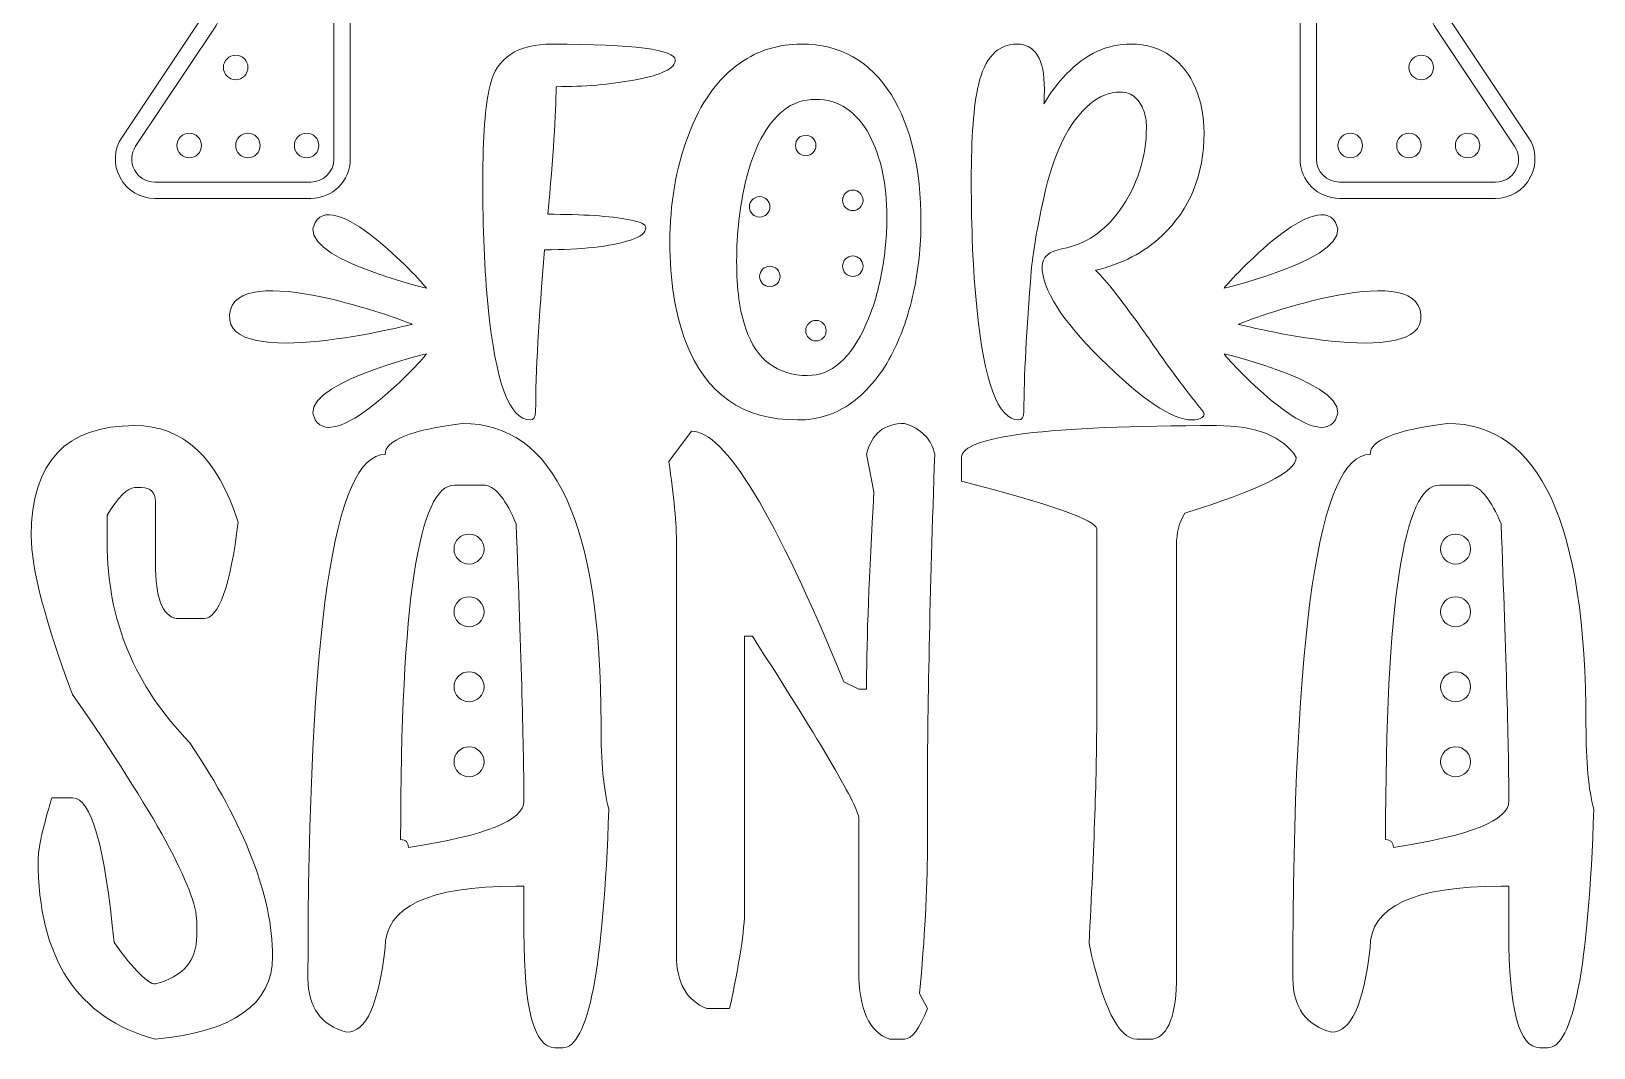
# Model space of a CAD drawing. Header units: inches. Extents: x 0.44 to 5.56, y -5.88 to -0.12.
# Drawn here: x 0.462 to 5.458, y -5.875 to -2.624 of the extents above; entities that cross this region are included whole.
import ezdxf

# ---------------------------------------------------------------- set-up
doc = ezdxf.new("R2010")
doc.units = ezdxf.units.IN
doc.header["$MEASUREMENT"] = 0
doc.layers.add('Layer 1', color=7, linetype='Continuous')

# ---------------------------------------------------------------- blocks, each defined once
blk = doc.blocks.new('block 2')
at = {"layer": 'Layer 1', "lineweight": 0}
for points, knots in [([(2.2838, -4.8401), (2.2838, -4.9613), (2.292, -5.0523), (2.3086, -5.1116), (2.292, -5.6201), (2.2424, -5.8751), (2.1611, -5.8751), (2.1611, -5.8751), (2.1363, -5.8751), (2.1363, -5.8751), (2.0701, -5.8751), (2.0371, -5.7524), (2.0371, -5.5057), (2.0371, -5.5057), (2.0371, -5.3582), (2.0371, -5.3582), (2.0371, -5.3582), (2.0123, -5.3582), (2.0123, -5.3582), (1.7325, -5.3582), (1.5933, -5.4244), (1.5933, -5.5553), (1.5726, -5.7359), (1.5327, -5.8254), (1.4707, -5.8254), (1.388, -5.8034), (1.3466, -5.7455), (1.3466, -5.6532), (1.3466, -4.5355), (1.4293, -3.9773), (1.5933, -3.9773), (1.5933, -3.9319), (1.676, -3.8988), (1.84, -3.8781), (2.1363, -3.8781), (2.2838, -4.1992), (2.2838, -4.8401)], [0, 0, 0, 0, 1, 1, 1, 2, 2, 2, 3, 3, 3, 4, 4, 4, 5, 5, 5, 6, 6, 6, 7, 7, 7, 8, 8, 8, 9, 9, 9, 10, 10, 10, 11, 11, 11, 12, 12, 12, 12]), ([(2.0371, -5.0868), (2.0371, -4.9269), (2.0288, -4.6306), (2.0123, -4.1992), (1.9806, -4.1234), (1.9489, -4.0821), (1.9144, -4.0752), (1.9144, -4.0752), (1.8152, -4.0752), (1.8152, -4.0752), (1.7008, -4.0752), (1.6429, -4.4528), (1.6429, -5.2094), (1.6595, -5.2094), (1.6677, -5.2177), (1.6677, -5.2342), (1.9144, -5.197), (2.0371, -5.1474), (2.0371, -5.0868)], [0, 0, 0, 0, 1, 1, 1, 2, 2, 2, 3, 3, 3, 4, 4, 4, 5, 5, 5, 6, 6, 6, 6])]:
    blk.add_open_spline(points, degree=3, knots=knots, dxfattribs=at)
blk = doc.blocks.new('block 3')
at = {"layer": 'Layer 1', "lineweight": 0}
for points, knots in [([(5.4332, -4.8401), (5.4332, -4.9613), (5.4415, -5.0523), (5.4581, -5.1116), (5.4415, -5.6201), (5.3919, -5.8751), (5.3106, -5.8751), (5.3106, -5.8751), (5.2858, -5.8751), (5.2858, -5.8751), (5.2196, -5.8751), (5.1865, -5.7524), (5.1865, -5.5057), (5.1865, -5.5057), (5.1865, -5.3582), (5.1865, -5.3582), (5.1865, -5.3582), (5.1617, -5.3582), (5.1617, -5.3582), (4.882, -5.3582), (4.7428, -5.4244), (4.7428, -5.5553), (4.7221, -5.7359), (4.6821, -5.8254), (4.6201, -5.8254), (4.5374, -5.8034), (4.4961, -5.7455), (4.4961, -5.6532), (4.4961, -4.5355), (4.5788, -3.9773), (4.7428, -3.9773), (4.7428, -3.9319), (4.8255, -3.8988), (4.9895, -3.8781), (5.2858, -3.8781), (5.4332, -4.1992), (5.4332, -4.8401)], [0, 0, 0, 0, 1, 1, 1, 2, 2, 2, 3, 3, 3, 4, 4, 4, 5, 5, 5, 6, 6, 6, 7, 7, 7, 8, 8, 8, 9, 9, 9, 10, 10, 10, 11, 11, 11, 12, 12, 12, 12]), ([(5.1865, -5.0868), (5.1865, -4.9269), (5.1783, -4.6306), (5.1617, -4.1992), (5.13, -4.1234), (5.0983, -4.0821), (5.0639, -4.0752), (5.0639, -4.0752), (4.9647, -4.0752), (4.9647, -4.0752), (4.8503, -4.0752), (4.7924, -4.4528), (4.7924, -5.2094), (4.8089, -5.2094), (4.8172, -5.2177), (4.8172, -5.2342), (5.0639, -5.197), (5.1865, -5.1474), (5.1865, -5.0868)], [0, 0, 0, 0, 1, 1, 1, 2, 2, 2, 3, 3, 3, 4, 4, 4, 5, 5, 5, 6, 6, 6, 6])]:
    blk.add_open_spline(points, degree=3, knots=knots, dxfattribs=at)
blk = doc.blocks.new('block 6')
at = {"layer": 'Layer 1', "lineweight": 0}
for points, knots in [([(3.212, -2.8273), (3.2752, -2.929), (3.3068, -3.0646), (3.3068, -3.234), (3.3068, -3.3117), (3.2985, -3.3881), (3.282, -3.4633), (3.2669, -3.5309), (3.2456, -3.5926), (3.218, -3.6482), (3.183, -3.7184), (3.1386, -3.773), (3.085, -3.8121), (3.0354, -3.8487), (2.9777, -3.867), (2.9121, -3.867), (2.7377, -3.867), (2.6187, -3.784), (2.555, -3.6181), (2.5209, -3.5289), (2.5039, -3.4222), (2.5039, -3.2979), (2.5039, -3.1756), (2.5232, -3.0626), (2.5618, -2.9589), (2.6009, -2.8536), (2.6567, -2.7754), (2.7294, -2.7243), (2.7865, -2.6847), (2.8514, -2.6649), (2.9241, -2.6649), (3.0484, -2.6649), (3.1444, -2.719), (3.212, -2.8273)], [0, 0, 0, 0, 1, 1, 1, 2, 2, 2, 3, 3, 3, 4, 4, 4, 5, 5, 5, 6, 6, 6, 7, 7, 7, 8, 8, 8, 9, 9, 9, 10, 10, 10, 11, 11, 11, 11]), ([(3.1977, -3.2167), (3.1977, -3.114), (3.1792, -3.0273), (3.1421, -2.9566), (3.101, -2.8799), (3.0437, -2.8416), (2.97, -2.8416), (2.9304, -2.8416), (2.896, -2.8534), (2.867, -2.8769), (2.8114, -2.9225), (2.771, -2.9984), (2.7459, -3.1047), (2.7269, -3.1864), (2.7174, -3.2711), (2.7174, -3.3588), (2.7174, -3.448), (2.7272, -3.5204), (2.7467, -3.576), (2.7813, -3.6753), (2.8472, -3.7249), (2.9444, -3.7249), (3.0201, -3.7249), (3.0822, -3.6705), (3.1308, -3.5617), (3.1529, -3.5126), (3.1696, -3.4579), (3.1808, -3.3975), (3.1921, -3.3371), (3.1977, -3.2768), (3.1977, -3.2167)], [0, 0, 0, 0, 1, 1, 1, 2, 2, 2, 3, 3, 3, 4, 4, 4, 5, 5, 5, 6, 6, 6, 7, 7, 7, 8, 8, 8, 9, 9, 9, 10, 10, 10, 10])]:
    blk.add_open_spline(points, degree=3, knots=knots, dxfattribs=at)
blk = doc.blocks.new('block 8')
at = {"layer": 'Layer 1', "lineweight": 0}
for points in [[(4.6446, -1.9294), (4.6446, -1.9294), (5.144, -1.9294), (5.144, -1.9294), (5.1912, -1.9294), (5.2327, -1.9542), (5.255, -1.9959), (5.2772, -2.0375), (5.2749, -2.0858), (5.2487, -2.1251), (5.2487, -2.1251), (4.9964, -2.5031), (4.9964, -2.5031), (4.9798, -2.5279), (4.9798, -2.5599), (4.9964, -2.5847), (4.9964, -2.5847), (5.2487, -2.9627), (5.2487, -2.9627), (5.2749, -3.002), (5.2772, -3.0503), (5.255, -3.0919), (5.2327, -3.1336), (5.1912, -3.1584), (5.144, -3.1584), (5.144, -3.1584), (4.6446, -3.1584), (4.6446, -3.1584), (4.5752, -3.1584), (4.5188, -3.102), (4.5188, -3.0326), (4.5188, -3.0326), (4.5188, -2.0552), (4.5188, -2.0552), (4.5188, -1.9858), (4.5752, -1.9294), (4.6446, -1.9294)], [(5.144, -1.9817), (5.144, -1.9817), (4.6446, -1.9817), (4.6446, -1.9817), (4.6041, -1.9817), (4.5711, -2.0147), (4.5711, -2.0552), (4.5711, -2.0552), (4.5711, -3.0326), (4.5711, -3.0326), (4.5711, -3.0731), (4.6041, -3.1061), (4.6446, -3.1061), (4.6446, -3.1061), (5.144, -3.1061), (5.144, -3.1061), (5.1716, -3.1061), (5.1958, -3.0916), (5.2088, -3.0672), (5.2218, -3.0429), (5.2204, -3.0147), (5.2051, -2.9918), (5.2051, -2.9918), (4.9528, -2.6138), (4.9528, -2.6138), (4.9245, -2.5713), (4.9245, -2.5165), (4.9528, -2.474), (4.9528, -2.474), (5.2051, -2.096), (5.2051, -2.096), (5.2204, -2.0731), (5.2218, -2.0449), (5.2088, -2.0206), (5.1958, -1.9963), (5.1716, -1.9817), (5.144, -1.9817)]]:
    blk.add_open_spline(points, degree=3, knots=[0, 0, 0, 0, 1, 1, 1, 2, 2, 2, 3, 3, 3, 4, 4, 4, 5, 5, 5, 6, 6, 6, 7, 7, 7, 8, 8, 8, 9, 9, 9, 10, 10, 10, 11, 11, 11, 12, 12, 12, 12], dxfattribs=at)
blk = doc.blocks.new('block 9')
at = {"layer": 'Layer 1', "lineweight": 0}
for points in [[(1.0044, -2.5847), (1.0209, -2.5599), (1.0209, -2.5279), (1.0044, -2.5031), (1.0044, -2.5031), (0.7521, -2.1251), (0.7521, -2.1251), (0.7259, -2.0858), (0.7235, -2.0375), (0.7458, -1.9959), (0.7681, -1.9542), (0.8095, -1.9294), (0.8568, -1.9294), (0.8568, -1.9294), (1.3561, -1.9294), (1.3561, -1.9294), (1.4255, -1.9294), (1.482, -1.9858), (1.482, -2.0552), (1.482, -2.0552), (1.482, -3.0326), (1.482, -3.0326), (1.482, -3.102), (1.4255, -3.1584), (1.3561, -3.1584), (1.3561, -3.1584), (0.8568, -3.1584), (0.8568, -3.1584), (0.8095, -3.1584), (0.7681, -3.1336), (0.7458, -3.0919), (0.7235, -3.0503), (0.7259, -3.002), (0.7521, -2.9627), (0.7521, -2.9627), (1.0044, -2.5847), (1.0044, -2.5847)], [(1.0479, -2.6138), (1.0479, -2.6138), (0.7956, -2.9918), (0.7956, -2.9918), (0.7803, -3.0147), (0.779, -3.0429), (0.792, -3.0673), (0.805, -3.0916), (0.8292, -3.1061), (0.8568, -3.1061), (0.8568, -3.1061), (1.3561, -3.1061), (1.3561, -3.1061), (1.3966, -3.1061), (1.4296, -3.0731), (1.4296, -3.0326), (1.4296, -3.0326), (1.4296, -2.0552), (1.4296, -2.0552), (1.4296, -2.0147), (1.3966, -1.9817), (1.3561, -1.9817), (1.3561, -1.9817), (0.8568, -1.9817), (0.8568, -1.9817), (0.8292, -1.9817), (0.805, -1.9963), (0.792, -2.0206), (0.7789, -2.0449), (0.7803, -2.0731), (0.7956, -2.096), (0.7956, -2.096), (1.0479, -2.474), (1.0479, -2.474), (1.0763, -2.5165), (1.0763, -2.5713), (1.0479, -2.6138)]]:
    blk.add_open_spline(points, degree=3, knots=[0, 0, 0, 0, 1, 1, 1, 2, 2, 2, 3, 3, 3, 4, 4, 4, 5, 5, 5, 6, 6, 6, 7, 7, 7, 8, 8, 8, 9, 9, 9, 10, 10, 10, 11, 11, 11, 12, 12, 12, 12], dxfattribs=at)

msp = doc.modelspace()

# ---------------------------------------------------------------- linework, layer by layer
at = {"layer": 'Layer 1', "lineweight": 0}
for points, knots in [([(2.3746, -3.2265), (2.3125, -3.2149), (2.2255, -3.2092), (2.1137, -3.2092), (2.1308, -3.0247), (2.1395, -2.8887), (2.1401, -2.801), (2.2303, -2.801), (2.3132, -2.794), (2.3889, -2.7799), (2.4771, -2.7639), (2.5212, -2.7426), (2.5212, -2.716), (2.5212, -2.682), (2.3899, -2.6649), (2.1273, -2.6649), (2.016, -2.6649), (1.9499, -2.7088), (1.9288, -2.7965), (1.9133, -2.8601), (1.9055, -2.9621), (1.9055, -3.1024), (1.9055, -3.2538), (1.9113, -3.3883), (1.9228, -3.5061), (1.9463, -3.7467), (1.9912, -3.867), (2.0574, -3.867), (2.0689, -3.867), (2.0746, -3.8577), (2.0746, -3.8391), (2.0746, -3.7158), (2.0842, -3.5437), (2.1032, -3.3227), (2.221, -3.3227), (2.3125, -3.3124), (2.3776, -3.2919), (2.4107, -3.2813), (2.4272, -3.2681), (2.4272, -3.252), (2.4272, -3.2415), (2.4097, -3.233), (2.3746, -3.2265)], [0, 0, 0, 0, 1, 1, 1, 2, 2, 2, 3, 3, 3, 4, 4, 4, 5, 5, 5, 6, 6, 6, 7, 7, 7, 8, 8, 8, 9, 9, 9, 10, 10, 10, 11, 11, 11, 12, 12, 12, 13, 13, 13, 14, 14, 14, 14]), ([(4.2119, -2.9483), (4.2119, -2.8962), (4.2028, -2.8487), (4.1848, -2.8059), (4.1667, -2.763), (4.1402, -2.7288), (4.1051, -2.7033), (4.07, -2.6777), (4.0277, -2.6649), (3.9781, -2.6649), (3.9014, -2.6649), (3.8327, -2.6968), (3.7721, -2.7604), (3.7445, -2.789), (3.7205, -2.8208), (3.6999, -2.8559), (3.7009, -2.8388), (3.7014, -2.823), (3.7014, -2.8085), (3.7014, -2.7128), (3.6721, -2.6649), (3.6135, -2.6649), (3.5518, -2.6649), (3.5107, -2.7088), (3.4902, -2.7965), (3.4752, -2.8606), (3.4676, -2.9626), (3.4676, -3.1024), (3.4676, -3.2538), (3.4734, -3.3883), (3.4849, -3.5061), (3.5085, -3.7467), (3.5531, -3.867), (3.6187, -3.867), (3.6303, -3.867), (3.636, -3.8577), (3.636, -3.8391), (3.636, -3.7289), (3.6438, -3.5798), (3.6593, -3.3918), (3.6643, -3.3347), (3.6776, -3.2565), (3.6992, -3.1573), (3.7302, -3.014), (3.7796, -2.9135), (3.8473, -2.8559), (3.8763, -2.8308), (3.9087, -2.8183), (3.9442, -2.8183), (3.9638, -2.8183), (3.9797, -2.8239), (3.992, -2.8352), (4.0042, -2.8465), (4.0133, -2.8607), (4.019, -2.878), (4.0248, -2.8953), (4.0277, -2.9127), (4.0277, -2.9303), (4.0277, -2.9784), (4.0203, -3.0255), (4.0055, -3.0716), (3.9907, -3.1177), (3.9698, -3.1593), (3.9427, -3.1964), (3.8931, -3.2646), (3.8325, -3.3054), (3.7608, -3.3189), (3.7162, -3.3275), (3.6939, -3.3465), (3.6939, -3.3761), (3.6949, -3.4497), (3.7568, -3.5475), (3.8796, -3.6692), (4.0129, -3.8011), (4.1106, -3.867), (4.1728, -3.867), (4.1863, -3.867), (4.1973, -3.8644), (4.2059, -3.8594), (4.2098, -3.8569), (4.2119, -3.8534), (4.2119, -3.8489), (4.2119, -3.8449), (4.2091, -3.8396), (4.2036, -3.8331), (4.1489, -3.766), (4.0946, -3.6928), (4.0405, -3.6136), (4.0124, -3.5725), (3.9743, -3.5207), (3.9262, -3.458), (3.9046, -3.4299), (3.8841, -3.4066), (3.8646, -3.3881), (3.9493, -3.3685), (4.0202, -3.3317), (4.0773, -3.2776), (4.167, -3.1929), (4.2119, -3.0831), (4.2119, -2.9483)], [0, 0, 0, 0, 1, 1, 1, 2, 2, 2, 3, 3, 3, 4, 4, 4, 5, 5, 5, 6, 6, 6, 7, 7, 7, 8, 8, 8, 9, 9, 9, 10, 10, 10, 11, 11, 11, 12, 12, 12, 13, 13, 13, 14, 14, 14, 15, 15, 15, 16, 16, 16, 17, 17, 17, 18, 18, 18, 19, 19, 19, 20, 20, 20, 21, 21, 21, 22, 22, 22, 23, 23, 23, 24, 24, 24, 25, 25, 25, 26, 26, 26, 27, 27, 27, 28, 28, 28, 29, 29, 29, 30, 30, 30, 31, 31, 31, 32, 32, 32, 33, 33, 33, 33]), ([(1.1547, -2.7396), (1.1547, -2.7179), (1.1371, -2.7003), (1.1155, -2.7003), (1.0938, -2.7003), (1.0762, -2.7179), (1.0762, -2.7396), (1.0762, -2.7613), (1.0938, -2.7788), (1.1155, -2.7788), (1.1371, -2.7788), (1.1547, -2.7613), (1.1547, -2.7396)], [0, 0, 0, 0, 1, 1, 1, 2, 2, 2, 3, 3, 3, 4, 4, 4, 4]), ([(4.8671, -2.7396), (4.8671, -2.7613), (4.8847, -2.7788), (4.9064, -2.7788), (4.9281, -2.7788), (4.9457, -2.7613), (4.9457, -2.7396), (4.9457, -2.7179), (4.9281, -2.7003), (4.9064, -2.7003), (4.8847, -2.7003), (4.8671, -2.7179), (4.8671, -2.7396)], [0, 0, 0, 0, 1, 1, 1, 2, 2, 2, 3, 3, 3, 4, 4, 4, 4]), ([(0.9671, -2.9498), (0.9454, -2.9498), (0.9278, -2.9674), (0.9278, -2.9891), (0.9278, -3.0108), (0.9454, -3.0284), (0.9671, -3.0284), (0.9888, -3.0284), (1.0064, -3.0108), (1.0064, -2.9891), (1.0064, -2.9674), (0.9888, -2.9498), (0.9671, -2.9498)], [0, 0, 0, 0, 1, 1, 1, 2, 2, 2, 3, 3, 3, 4, 4, 4, 4]), ([(1.1547, -2.9498), (1.133, -2.9498), (1.1155, -2.9674), (1.1155, -2.9891), (1.1155, -3.0108), (1.133, -3.0284), (1.1547, -3.0284), (1.1764, -3.0284), (1.194, -3.0108), (1.194, -2.9891), (1.194, -2.9674), (1.1764, -2.9498), (1.1547, -2.9498)], [0, 0, 0, 0, 1, 1, 1, 2, 2, 2, 3, 3, 3, 4, 4, 4, 4]), ([(1.3423, -3.0284), (1.364, -3.0284), (1.3816, -3.0108), (1.3816, -2.9891), (1.3816, -2.9674), (1.364, -2.9498), (1.3423, -2.9498), (1.3207, -2.9498), (1.3031, -2.9674), (1.3031, -2.9891), (1.3031, -3.0108), (1.3207, -3.0284), (1.3423, -3.0284)], [0, 0, 0, 0, 1, 1, 1, 2, 2, 2, 3, 3, 3, 4, 4, 4, 4]), ([(2.9709, -2.9891), (2.9709, -2.971), (2.9563, -2.9564), (2.9382, -2.9564), (2.9201, -2.9564), (2.9055, -2.971), (2.9055, -2.9891), (2.9055, -3.0072), (2.9201, -3.0218), (2.9382, -3.0218), (2.9563, -3.0218), (2.9709, -3.0072), (2.9709, -2.9891)], [0, 0, 0, 0, 1, 1, 1, 2, 2, 2, 3, 3, 3, 4, 4, 4, 4]), ([(4.6795, -2.9498), (4.6578, -2.9498), (4.6402, -2.9674), (4.6402, -2.9891), (4.6402, -3.0108), (4.6578, -3.0284), (4.6795, -3.0284), (4.7012, -3.0284), (4.7188, -3.0108), (4.7188, -2.9891), (4.7188, -2.9674), (4.7012, -2.9498), (4.6795, -2.9498)], [0, 0, 0, 0, 1, 1, 1, 2, 2, 2, 3, 3, 3, 4, 4, 4, 4]), ([(4.8671, -2.9498), (4.8454, -2.9498), (4.8279, -2.9674), (4.8279, -2.9891), (4.8279, -3.0108), (4.8454, -3.0284), (4.8671, -3.0284), (4.8888, -3.0284), (4.9064, -3.0108), (4.9064, -2.9891), (4.9064, -2.9674), (4.8888, -2.9498), (4.8671, -2.9498)], [0, 0, 0, 0, 1, 1, 1, 2, 2, 2, 3, 3, 3, 4, 4, 4, 4]), ([(5.0547, -3.0284), (5.0764, -3.0284), (5.094, -3.0108), (5.094, -2.9891), (5.094, -2.9674), (5.0764, -2.9498), (5.0547, -2.9498), (5.0331, -2.9498), (5.0155, -2.9674), (5.0155, -2.9891), (5.0155, -3.0108), (5.0331, -3.0284), (5.0547, -3.0284)], [0, 0, 0, 0, 1, 1, 1, 2, 2, 2, 3, 3, 3, 4, 4, 4, 4]), ([(1.7259, -3.4456), (1.7206, -3.4359), (1.4383, -3.1225), (1.3691, -3.2351), (1.3011, -3.3459), (1.7259, -3.4456), (1.7259, -3.4456)], [0, 0, 0, 0, 1, 1, 1, 2, 2, 2, 2]), ([(3.0887, -3.1319), (3.0707, -3.1319), (3.056, -3.1465), (3.056, -3.1646), (3.056, -3.1827), (3.0707, -3.1973), (3.0887, -3.1973), (3.1068, -3.1973), (3.1215, -3.1827), (3.1215, -3.1646), (3.1215, -3.1465), (3.1068, -3.1319), (3.0887, -3.1319)], [0, 0, 0, 0, 1, 1, 1, 2, 2, 2, 3, 3, 3, 4, 4, 4, 4]), ([(4.2758, -3.4456), (4.2758, -3.4456), (4.7006, -3.3459), (4.6325, -3.2351), (4.5633, -3.1225), (4.2811, -3.4359), (4.2758, -3.4456)], [0, 0, 0, 0, 1, 1, 1, 2, 2, 2, 2]), ([(2.8237, -3.1855), (2.8237, -3.1674), (2.809, -3.1527), (2.7909, -3.1527), (2.7729, -3.1527), (2.7582, -3.1674), (2.7582, -3.1855), (2.7582, -3.2035), (2.7729, -3.2182), (2.7909, -3.2182), (2.809, -3.2182), (2.8237, -3.2035), (2.8237, -3.1855)], [0, 0, 0, 0, 1, 1, 1, 2, 2, 2, 3, 3, 3, 4, 4, 4, 4]), ([(1.096, -3.531), (1.0833, -3.7139), (1.6793, -3.5613), (1.6793, -3.5613), (1.6663, -3.5526), (1.109, -3.3452), (1.096, -3.531)], [0, 0, 0, 0, 1, 1, 1, 2, 2, 2, 2]), ([(3.0887, -3.3425), (3.0707, -3.3425), (3.056, -3.3572), (3.056, -3.3753), (3.056, -3.3933), (3.0707, -3.408), (3.0887, -3.408), (3.1068, -3.408), (3.1215, -3.3933), (3.1215, -3.3753), (3.1215, -3.3572), (3.1068, -3.3425), (3.0887, -3.3425)], [0, 0, 0, 0, 1, 1, 1, 2, 2, 2, 3, 3, 3, 4, 4, 4, 4]), ([(4.9056, -3.531), (4.8926, -3.3452), (4.3353, -3.5526), (4.3223, -3.5613), (4.3223, -3.5613), (4.9184, -3.7139), (4.9056, -3.531)], [0, 0, 0, 0, 1, 1, 1, 2, 2, 2, 2]), ([(2.8237, -3.3753), (2.8056, -3.3753), (2.7909, -3.3899), (2.7909, -3.408), (2.7909, -3.4261), (2.8056, -3.4407), (2.8237, -3.4407), (2.8417, -3.4407), (2.8564, -3.4261), (2.8564, -3.408), (2.8564, -3.3899), (2.8417, -3.3753), (2.8237, -3.3753)], [0, 0, 0, 0, 1, 1, 1, 2, 2, 2, 3, 3, 3, 4, 4, 4, 4]), ([(2.9709, -3.5487), (2.9529, -3.5487), (2.9382, -3.5633), (2.9382, -3.5814), (2.9382, -3.5995), (2.9529, -3.6141), (2.9709, -3.6141), (2.989, -3.6141), (3.0037, -3.5995), (3.0037, -3.5814), (3.0037, -3.5633), (2.989, -3.5487), (2.9709, -3.5487)], [0, 0, 0, 0, 1, 1, 1, 2, 2, 2, 3, 3, 3, 4, 4, 4, 4]), ([(1.3691, -3.8663), (1.4383, -3.9788), (1.7206, -3.6655), (1.7259, -3.6557), (1.7259, -3.6557), (1.3011, -3.7555), (1.3691, -3.8663)], [0, 0, 0, 0, 1, 1, 1, 2, 2, 2, 2]), ([(4.6325, -3.8663), (4.7006, -3.7555), (4.2758, -3.6557), (4.2758, -3.6557), (4.2811, -3.6655), (4.5633, -3.9788), (4.6325, -3.8663)], [0, 0, 0, 0, 1, 1, 1, 2, 2, 2, 2]), ([(0.9689, -4.8993), (1.1453, -5.1639), (1.2335, -5.3913), (1.2335, -5.5829), (1.2335, -5.7359), (1.1081, -5.8241), (0.8587, -5.8475), (0.6092, -5.78), (0.4838, -5.5884), (0.4838, -5.2742), (0.4838, -5.237), (0.499, -5.1708), (0.5279, -5.0757), (0.5279, -5.0757), (0.5941, -5.0757), (0.5941, -5.0757), (0.6533, -5.0757), (0.6974, -5.2301), (0.7264, -5.5388), (0.7911, -5.627), (0.8352, -5.6711), (0.8587, -5.6711), (0.9469, -5.6477), (0.991, -5.5967), (0.991, -5.5168), (0.991, -5.5168), (0.991, -5.4726), (0.991, -5.4726), (0.991, -5.3706), (0.8587, -5.1281), (0.5941, -4.745), (0.5059, -4.5121), (0.4617, -4.3425), (0.4617, -4.2378), (0.4617, -4.0022), (0.572, -3.885), (0.7925, -3.885), (0.9482, -3.885), (1.0585, -3.9884), (1.1233, -4.1937), (1.0985, -4.3991), (1.0612, -4.5024), (1.013, -4.5024), (1.013, -4.5024), (0.9248, -4.5024), (0.9248, -4.5024), (0.8807, -4.4928), (0.8587, -4.4349), (0.8587, -4.326), (0.8587, -4.326), (0.8587, -4.1276), (0.8587, -4.1276), (0.8587, -4.0986), (0.8435, -4.0835), (0.8146, -4.0835), (0.8146, -4.0835), (0.7925, -4.0835), (0.7925, -4.0835), (0.7691, -4.0835), (0.7401, -4.1124), (0.7043, -4.1717), (0.7043, -4.1717), (0.7043, -4.2599), (0.7043, -4.2599), (0.7043, -4.5052), (0.7925, -4.7188), (0.9689, -4.8993)], [0, 0, 0, 0, 1, 1, 1, 2, 2, 2, 3, 3, 3, 4, 4, 4, 5, 5, 5, 6, 6, 6, 7, 7, 7, 8, 8, 8, 9, 9, 9, 10, 10, 10, 11, 11, 11, 12, 12, 12, 13, 13, 13, 14, 14, 14, 15, 15, 15, 16, 16, 16, 17, 17, 17, 18, 18, 18, 19, 19, 19, 20, 20, 20, 21, 21, 21, 22, 22, 22, 22]), ([(3.2541, -3.8781), (3.1894, -3.8781), (3.148, -3.9112), (3.1329, -3.976), (3.1329, -3.976), (3.1563, -4.0972), (3.1563, -4.0972), (3.1411, -4.366), (3.1329, -4.5686), (3.1329, -4.705), (3.1329, -4.705), (3.1329, -4.7284), (3.1329, -4.7284), (3.1329, -4.7284), (3.1081, -4.7284), (3.1081, -4.7284), (3.1081, -4.7284), (3.0598, -4.705), (3.0598, -4.705), (2.842, -4.1703), (2.6794, -3.9029), (2.5733, -3.9029), (2.5733, -3.9029), (2.5003, -3.9994), (2.5003, -3.9994), (2.5168, -4.111), (2.5251, -4.1992), (2.5251, -4.2668), (2.5251, -4.2668), (2.5251, -5.5801), (2.5251, -5.5801), (2.5251, -5.667), (2.5568, -5.7235), (2.6215, -5.7497), (2.6215, -5.7497), (2.6946, -5.7497), (2.6946, -5.7497), (2.7263, -5.605), (2.7428, -5.4988), (2.7428, -5.4341), (2.7428, -5.4341), (2.7428, -4.5589), (2.7428, -4.5589), (2.7428, -4.5589), (2.7676, -4.5589), (2.7676, -4.5589), (2.995, -4.9117), (3.1081, -5.106), (3.1081, -5.1419), (3.1081, -5.1419), (3.1081, -5.6284), (3.1081, -5.6284), (3.1081, -5.7524), (3.1411, -5.8254), (3.2059, -5.8475), (3.2059, -5.8475), (3.2541, -5.8475), (3.2541, -5.8475), (3.2776, -5.8475), (3.3024, -5.8144), (3.3272, -5.7497), (3.3272, -5.7497), (3.3024, -5.7014), (3.3024, -5.7014), (3.3189, -5.5236), (3.3272, -5.3706), (3.3272, -5.2397), (3.3272, -5.2397), (3.3272, -5.0936), (3.3272, -5.0936), (3.3272, -4.7973), (3.3354, -4.4252), (3.3506, -3.976), (3.3396, -3.9277), (3.3079, -3.8947), (3.2541, -3.8781)], [0, 0, 0, 0, 1, 1, 1, 2, 2, 2, 3, 3, 3, 4, 4, 4, 5, 5, 5, 6, 6, 6, 7, 7, 7, 8, 8, 8, 9, 9, 9, 10, 10, 10, 11, 11, 11, 12, 12, 12, 13, 13, 13, 14, 14, 14, 15, 15, 15, 16, 16, 16, 17, 17, 17, 18, 18, 18, 19, 19, 19, 20, 20, 20, 21, 21, 21, 22, 22, 22, 23, 23, 23, 24, 24, 24, 25, 25, 25, 25]), ([(4.2521, -3.885), (3.7077, -3.885), (3.4362, -3.9195), (3.4362, -3.987), (3.4362, -3.987), (3.4362, -4.0628), (3.4362, -4.0628), (3.7242, -4.1372), (3.8689, -4.1882), (3.8689, -4.2158), (3.8689, -4.2158), (3.8689, -4.8029), (3.8689, -4.8029), (3.8689, -4.993), (3.8606, -5.2397), (3.8441, -5.5416), (3.8882, -5.7455), (3.9392, -5.8475), (3.9971, -5.8475), (3.9971, -5.8475), (4.0481, -5.8475), (4.0481, -5.8475), (4.0991, -5.8365), (4.1239, -5.7689), (4.1239, -5.6435), (4.1239, -5.6435), (4.1239, -4.2668), (4.1239, -4.2668), (4.1239, -4.2295), (4.1322, -4.1951), (4.1501, -4.1648), (4.3885, -4.0917), (4.507, -4.0325), (4.507, -3.987), (4.4643, -3.9195), (4.3802, -3.885), (4.2521, -3.885)], [0, 0, 0, 0, 1, 1, 1, 2, 2, 2, 3, 3, 3, 4, 4, 4, 5, 5, 5, 6, 6, 6, 7, 7, 7, 8, 8, 8, 9, 9, 9, 10, 10, 10, 11, 11, 11, 12, 12, 12, 12]), ([(1.8616, -4.2319), (1.8351, -4.2319), (1.8136, -4.2533), (1.8136, -4.2798), (1.8136, -4.3063), (1.8351, -4.3278), (1.8616, -4.3278), (1.8881, -4.3278), (1.9095, -4.3063), (1.9095, -4.2798), (1.9095, -4.2533), (1.8881, -4.2319), (1.8616, -4.2319)], [0, 0, 0, 0, 1, 1, 1, 2, 2, 2, 3, 3, 3, 4, 4, 4, 4]), ([(5.0162, -4.2319), (4.9897, -4.2319), (4.9682, -4.2533), (4.9682, -4.2798), (4.9682, -4.3063), (4.9897, -4.3278), (5.0162, -4.3278), (5.0427, -4.3278), (5.0642, -4.3063), (5.0642, -4.2798), (5.0642, -4.2533), (5.0427, -4.2319), (5.0162, -4.2319)], [0, 0, 0, 0, 1, 1, 1, 2, 2, 2, 3, 3, 3, 4, 4, 4, 4]), ([(1.8616, -4.4325), (1.8351, -4.4325), (1.8136, -4.454), (1.8136, -4.4805), (1.8136, -4.507), (1.8351, -4.5285), (1.8616, -4.5285), (1.8881, -4.5285), (1.9095, -4.507), (1.9095, -4.4805), (1.9095, -4.454), (1.8881, -4.4325), (1.8616, -4.4325)], [0, 0, 0, 0, 1, 1, 1, 2, 2, 2, 3, 3, 3, 4, 4, 4, 4]), ([(5.0162, -4.4325), (4.9897, -4.4325), (4.9682, -4.454), (4.9682, -4.4805), (4.9682, -4.507), (4.9897, -4.5285), (5.0162, -4.5285), (5.0427, -4.5285), (5.0642, -4.507), (5.0642, -4.4805), (5.0642, -4.454), (5.0427, -4.4325), (5.0162, -4.4325)], [0, 0, 0, 0, 1, 1, 1, 2, 2, 2, 3, 3, 3, 4, 4, 4, 4]), ([(1.8616, -4.6725), (1.8351, -4.6725), (1.8136, -4.694), (1.8136, -4.7205), (1.8136, -4.747), (1.8351, -4.7685), (1.8616, -4.7685), (1.8881, -4.7685), (1.9095, -4.747), (1.9095, -4.7205), (1.9095, -4.694), (1.8881, -4.6725), (1.8616, -4.6725)], [0, 0, 0, 0, 1, 1, 1, 2, 2, 2, 3, 3, 3, 4, 4, 4, 4]), ([(5.0162, -4.6725), (4.9897, -4.6725), (4.9682, -4.694), (4.9682, -4.7205), (4.9682, -4.747), (4.9897, -4.7685), (5.0162, -4.7685), (5.0427, -4.7685), (5.0642, -4.747), (5.0642, -4.7205), (5.0642, -4.694), (5.0427, -4.6725), (5.0162, -4.6725)], [0, 0, 0, 0, 1, 1, 1, 2, 2, 2, 3, 3, 3, 4, 4, 4, 4]), ([(1.8616, -4.9125), (1.8351, -4.9125), (1.8136, -4.934), (1.8136, -4.9605), (1.8136, -4.987), (1.8351, -5.0084), (1.8616, -5.0084), (1.8881, -5.0084), (1.9095, -4.987), (1.9095, -4.9605), (1.9095, -4.934), (1.8881, -4.9125), (1.8616, -4.9125)], [0, 0, 0, 0, 1, 1, 1, 2, 2, 2, 3, 3, 3, 4, 4, 4, 4]), ([(5.0162, -4.9125), (4.9897, -4.9125), (4.9682, -4.934), (4.9682, -4.9605), (4.9682, -4.987), (4.9897, -5.0084), (5.0162, -5.0084), (5.0427, -5.0084), (5.0642, -4.987), (5.0642, -4.9605), (5.0642, -4.934), (5.0427, -4.9125), (5.0162, -4.9125)], [0, 0, 0, 0, 1, 1, 1, 2, 2, 2, 3, 3, 3, 4, 4, 4, 4])]:
    msp.add_open_spline(points, degree=3, knots=knots, dxfattribs=at)

# ---------------------------------------------------------------- block references
at = {"layer": 'Layer 1'}
for name in ['block 9', 'block 8', 'block 6', 'block 2', 'block 3']:
    msp.add_blockref(name, (0, 0), dxfattribs=at)

doc.saveas('drawing.dxf')
